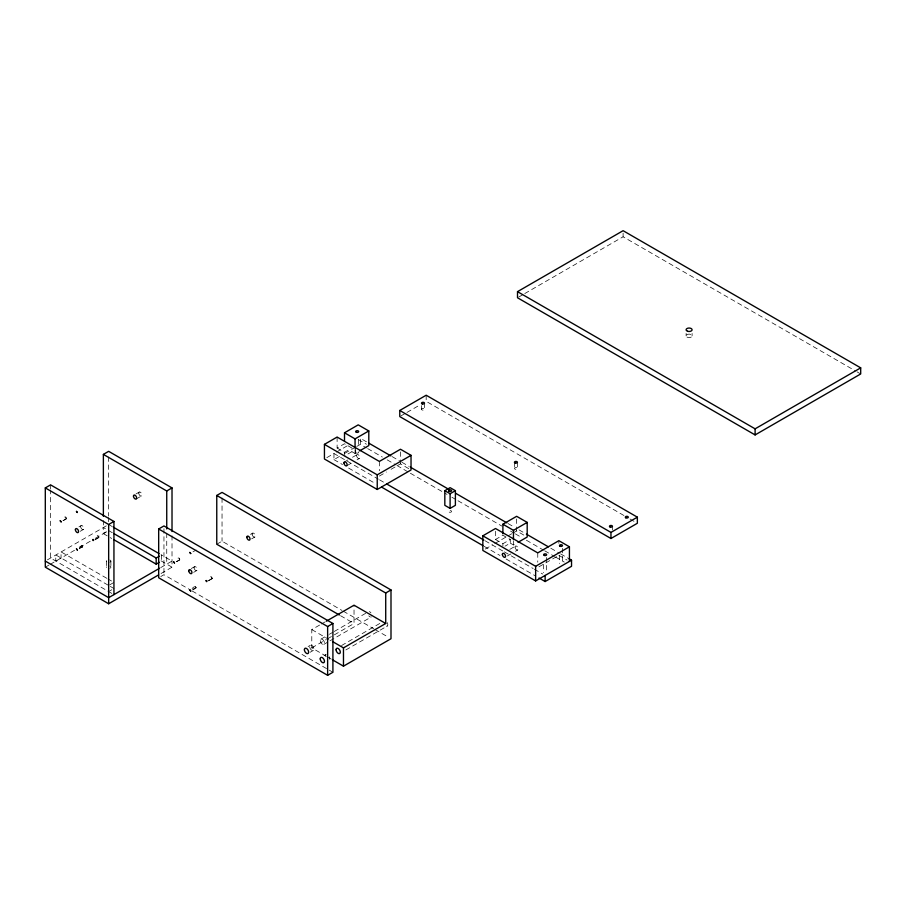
<?xml version="1.0" encoding="UTF-8"?>
<svg xmlns="http://www.w3.org/2000/svg" width="906" height="906" viewBox="0 0 906 906"><rect width="100%" height="100%" fill="white"/><g stroke="black" fill="none" stroke-linecap="round" stroke-linejoin="round"><path stroke-width="0.68" stroke-dasharray="4.53 3.4" d="M79.773 546.884C83.352 543.272 84.077 548.787 79.468 548.787M192.095 588.56C195.707 584.03 198.573 588.991 192.842 589.851M98.086 536.318C99.581 540.882 99.037 531.301 94.915 538.141M211.46 577.382C213.001 581.969 212.298 572.433 208.301 579.217M81.891 545.661L82.627 546.952M195.266 586.726L196.013 588.028M98.924 537.541L94.7 539.976M212.298 578.617L208.074 581.052M65.753 517.485C66.829 522.071 66.953 512.728 62.469 519.353M179.128 558.56C180.203 563.147 180.328 553.793 175.855 560.418M62.978 520.667L66.149 518.832M63.216 520.644L66.387 518.821M78.958 526.873L81.064 525.661M136.047 493.906L139.218 492.071M80.283 531.267L83.454 529.444M136.183 499.002L141.461 495.956M47.406 559.863L106.546 525.718M112.31 532.705L103.284 527.496L103.284 533.589L106.444 531.765M45.3 567.179L48.958 565.072M50.17 564.359L74.541 550.293M79.411 547.484L90.385 541.154M95.255 538.334L106.217 532.003M79.603 548.277L82.774 546.443M79.615 548.436L82.786 546.612M95.311 539.342L98.573 537.575M518.719 297.055L523.577 294.246M524.789 293.544L623.102 236.783L855.796 371.132M337.111 437.054L337.111 448.028L344.507 443.759L351.902 448.028L351.902 451.686L344.507 455.956M326.817 457.632L333.952 453.51L378.346 479.149M336.375 452.105L347.304 445.797M400.973 415.877L405.763 413.113M406.964 412.423L420.169 404.801M109.717 584.857L113.941 582.422M337.111 448.028L344.507 452.298L350.837 448.64M333.952 453.51L333.952 459.614L339.943 456.148M344.744 453.374L355.548 447.134M356.749 446.443L360.35 444.37L366.454 447.892M109.717 590.95L111.823 589.738M351.902 451.686L355.061 453.51L357.349 452.196M160.736 567.598L172.015 561.086L161.053 554.755M344.439 461.935L347.893 459.942M352.502 457.281L357.111 454.619M192.978 551.822L196.149 549.999M176.217 561.675L179.524 559.908M176.591 561.72L179.762 559.885M346.681 465.82L352.445 462.49M357.055 459.829L359.354 458.504M161.053 573.509L172.015 567.179L172.015 535.752M160.792 576.544L163.952 574.721L190.894 590.27M216.761 544.234L222.038 541.188L342.015 610.451M191.279 568.56L194.439 566.726M250.486 534.37L252.593 533.147M193.657 572.343L196.829 570.508M251.664 538.855L254.835 537.032M379.354 476.069L386.398 472.003M391.086 469.297L400.475 463.872L411.03 469.976M192.978 589.342L196.149 587.518M193.001 589.512L196.16 587.677M208.686 580.418L211.947 578.64M326.42 656.318L311.789 647.881L311.789 629.591L320.237 624.71M321.449 624.008L325.073 621.924M308.097 646.567L310.203 645.355M320.86 639.194L328.176 634.97M329.388 634.268L333.046 632.162M334.269 631.459L367.156 612.456M495.514 531.244L495.514 539.478L502.898 535.208L510.293 539.478L510.293 543.136L505.016 546.182M311.789 647.881L326.273 639.511M327.485 638.821L354.031 623.487L354.031 605.197M485.22 549.081L492.343 544.959M494.778 543.555L506.918 536.545M508.13 535.842L511.777 533.747M512.989 533.045L516.635 530.939L526.012 536.363M310.214 652.229L313.385 650.395M323.85 644.37L328.719 641.55M329.943 640.848L371.369 616.929M495.514 539.478L502.898 543.747L510.293 539.478M510.293 543.136L513.464 544.959L516.896 542.977M323.997 655.672L326.115 654.449A2.99 1.721 60 0 0 326.171 657.937M341.517 645.559L380.509 623.045M509.75 549.398L515.514 546.069M507.383 555.933L510.837 553.94M515.446 551.278L517.756 549.953M345.832 649.964L387.258 626.046M538.923 566.839L557.7 556.001M857.031 371.845L860.7 373.963M623.94 515.514L426.171 401.335L426.171 395.231M630.044 519.036L634.925 521.856M366.454 441.8L360.35 438.266L360.35 444.37M392.083 456.59L400.633 461.528M401.856 462.23L409.172 466.465M508.062 523.555L514.166 527.077M519.047 529.897L525.152 533.419M550.791 548.221L559.33 553.158M560.554 553.86L569.104 558.798M358.232 439.489L366.443 444.234M558.866 555.321L567.088 560.067M367.666 448.595L382.321 457.054M387.202 459.874L395.752 464.812M396.964 465.514L409.172 472.558M410.395 473.26L447.02 494.404M451.901 497.224L456.783 500.044M458.006 500.758L501.958 526.126M510.508 531.063L514.166 533.17M515.389 533.883L521.494 537.405M526.375 540.225L543.464 550.089M544.687 550.791L554.449 556.431M555.672 557.133L564.223 562.071M379.546 479.84L384.348 482.615M485.061 540.757L503.147 551.199M504.348 551.89L533.147 568.515M534.347 569.206L542.739 574.064M333.952 459.614L342.491 464.54M348.595 468.062L375.458 483.578M484.098 546.307L499.976 555.469M506.08 558.991L535.378 575.899M343.249 611.165L373.85 628.832M375.073 629.545L388.549 637.314M340.554 615.706L354.031 623.487M311.789 629.591L328.855 639.432M108.663 524.506L112.31 526.613M161.053 560.848L172.015 567.179M327.632 657.02L331.29 659.126M103.284 533.589L111.698 538.447M192.117 590.972L328.017 669.432M329.24 670.146L332.91 672.263M106.727 578.255L61.042 551.879L61.042 557.971L55.764 561.029L55.764 554.925L109.128 585.74M107.927 578.945L111.54 581.029M110.328 586.431L113.941 588.515M111.823 593.396L50.577 558.028L50.577 490.497M692.093 333.419L692.093 335.854M686.114 333.419L686.114 335.854M623.102 233.125L623.102 236.783M612.456 526.318L612.456 529.976M562.479 548.334L562.479 563.532M559.489 555.242L559.489 563.532M558.866 540.689L558.866 543.351M546.635 557.484L546.635 572.683M543.645 564.393L543.645 572.683M537.756 552.887L537.756 562.196M517.405 462.4L517.405 468.493A1.495 0.861 0 0 1 515.038 469.093A1.495 0.861 0 0 1 515.333 467.609A1.495 0.861 0 0 1 517.405 468.493M516.635 518.968L516.635 525.616M516.635 526.952L516.635 530.939M514.438 462.196L514.438 468.3M513.464 540.973L513.464 544.959M502.898 543.747L502.898 546.182M424.495 403.159L424.495 409.263A1.495 0.861 0 0 1 422.253 410.01A1.495 0.861 0 0 1 422.253 408.515A1.495 0.861 0 0 1 424.495 409.263M421.505 405.605L421.505 409.263M400.475 451.901L400.475 458.561M400.475 459.886L400.475 463.872M379.354 461.437L379.354 470.746M358.674 439.852L358.674 446.76M355.684 449.523L355.684 452.298M355.061 449.523L355.061 453.51M344.507 452.298L344.507 454.733M222.038 497.983L222.038 541.188M166.738 533.181L166.738 564.132M163.952 528.73L163.952 574.721M161.461 554.982L161.461 561.086M110.894 561.086L110.894 567.179M108.663 456.964L108.663 516.058M108.663 517.462L108.663 521.686M106.421 561.086L106.421 567.179M103.375 520.52L103.375 527.552M50.577 484.869L50.577 489.093M109.785 559.965A2.242 1.291 0 0 1 109.785 562.196M106.5 561.414A2.242 1.291 0 0 1 106.5 560.746M109.785 566.057A2.242 1.291 0 0 1 109.785 568.3M106.5 567.507A2.242 1.291 0 0 1 106.5 566.839M358.47 451.856A1.495 0.861 0 0 1 357.44 453.147A1.495 0.861 0 0 1 355.707 452.139A1.495 0.861 0 0 1 357.927 451.55M329.444 656.805A2.99 1.721 60 0 1 329.478 659.262M387.145 622.535A2.99 1.721 60 0 1 387.575 625.706A2.99 1.721 60 0 1 385.243 625.593M370.418 617.02A2.99 1.721 60 0 1 368.821 615.842M369.331 611.675A2.99 1.721 60 0 1 370.928 612.841M138.754 493.102A2.242 1.291 60 0 0 141.132 496.058A2.242 1.291 60 0 0 141.132 492.887A2.242 1.291 60 0 0 138.754 493.102M80.679 526.76A2.242 1.291 60 0 0 83.137 529.58A2.242 1.291 60 0 0 82.956 526.307A2.242 1.291 60 0 0 80.679 526.76M449.217 512.116A1.495 0.861 0 0 0 451.584 511.528A1.495 0.861 0 0 0 449.512 510.644A1.495 0.861 0 0 0 449.217 512.116M356.647 455.65A2.242 1.291 60 0 0 359.025 458.606A2.242 1.291 60 0 0 359.025 455.435A2.242 1.291 60 0 0 356.647 455.65M515.05 547.099A2.242 1.291 60 0 0 517.428 550.055A2.242 1.291 60 0 0 517.428 546.884A2.242 1.291 60 0 0 515.05 547.099M252.128 534.178A2.242 1.291 60 0 0 254.507 537.133A2.242 1.291 60 0 0 254.507 533.962A2.242 1.291 60 0 0 252.128 534.178M194.054 567.824A2.242 1.291 60 0 0 196.523 570.644A2.242 1.291 60 0 0 196.33 567.383A2.242 1.291 60 0 0 194.054 567.824M309.682 646.816A2.99 1.721 60 0 0 312.966 650.576A2.99 1.721 60 0 0 312.729 646.227A2.99 1.721 60 0 0 309.682 646.816M320.237 640.565A2.99 1.721 60 0 0 323.408 644.506A2.99 1.721 60 0 0 323.408 640.282A2.99 1.721 60 0 0 320.237 640.565M686.986 337.077A2.99 1.721 0 0 0 691.991 336.307A2.99 1.721 0 0 0 688.333 334.189A2.99 1.721 0 0 0 686.986 337.077"/><path stroke-width="1.36" d="M158.618 574.914L108.663 603.758L45.3 567.179L45.3 487.915L50.577 484.869L113.941 521.448L113.941 594.608M103.375 516.295L103.375 454.393L108.663 451.335L172.015 487.915L172.015 531.539M45.3 487.915L108.663 524.495L113.941 521.448M103.375 454.393L166.738 490.973L172.015 487.915M517.507 291.653L623.102 230.69L860.7 367.859L860.7 373.963L755.106 434.925L517.507 297.757L517.507 291.653L755.106 428.832L860.7 367.859M158.675 528.991L163.952 525.944L332.91 623.487L332.91 672.263L327.632 675.31L158.675 577.768L158.675 528.991L327.632 626.533L332.91 623.487M339.32 614.993L216.761 544.234L216.761 495.457L222.038 492.411L390.996 589.953L390.996 638.73L343.476 666.17L332.502 659.84M324.439 444.37L337.111 437.054L379.354 461.437L400.475 449.24L411.03 455.344L411.03 469.976L377.236 489.478L324.439 459.002L324.439 444.37L377.236 474.846L411.03 455.344M344.507 441.018L344.507 432.785L358.232 424.857L368.799 430.95L368.799 445.582L359.637 450.871M399.773 410.475L426.171 395.231L637.36 517.167L637.36 523.272L610.961 538.504L399.773 416.579L399.773 410.475L610.961 532.411L637.36 517.167M344.507 432.785L355.061 438.878L368.799 430.95M114.099 533.736L156.183 558.028L159.343 556.205M114.099 539.84L156.183 564.132L159.343 562.298M159.535 568.288L108.663 597.666L45.3 561.086M444.823 490.701L450.101 487.655L455.39 490.701L455.39 505.333L450.101 508.379L444.823 505.333L444.823 490.701L450.101 493.747L455.39 490.701M326.273 621.222L354.031 605.197L385.718 623.487L385.718 593L216.761 495.457M539.036 578.017L545.14 581.539L571.539 566.295L571.539 560.202L535.639 580.927L482.841 550.452L482.841 535.82L495.514 528.504L537.756 552.887L558.866 540.689L569.432 546.794L569.432 561.426M502.898 533.838L502.898 524.234L516.635 516.307L527.19 522.4L527.19 537.032L518.039 542.32M385.718 593L390.996 589.953M502.898 524.234L513.464 530.327L527.19 522.4M332.502 641.55L343.476 647.881L385.718 623.487M482.841 535.82L535.639 566.295L569.432 546.794M368.889 443.204L390.871 455.888M410.395 467.168L449.467 489.727M455.571 493.249L506.839 522.853M526.375 534.121L548.345 546.816M569.104 558.798L571.539 560.202M386.749 483.997L483.849 540.055M381.562 487.1L482.887 545.593M113.375 527.224L159.048 553.6M755.106 428.832L755.106 434.925M610.961 532.411L610.961 538.504M545.14 575.446L545.14 581.539M535.639 566.295L535.639 580.927M513.464 530.327L513.464 539.636M450.101 493.747L450.101 508.379M377.236 474.846L377.236 489.478M355.061 438.878L355.061 448.187M343.476 647.881L343.476 666.17M327.632 626.533L327.632 675.31M166.738 490.973L166.738 528.957M156.183 558.028L156.183 564.132M108.663 524.495L108.663 603.758M92.706 539.591C93.318 542.207 94.371 538.719 92.706 539.591M206.081 580.667C206.727 583.294 207.701 579.761 206.081 580.667M60.226 520.769L61.11 521.867L60.226 520.769M76.466 511.38L77.35 512.49L76.466 511.38M76.466 548.9L77.35 549.999L76.466 548.9M173.601 561.833L174.484 562.932L173.601 561.833M189.841 552.456L190.724 553.555L189.841 552.456M189.841 589.976L190.724 591.074L189.841 589.976M133.476 496.148A2.242 1.291 60 0 0 135.855 499.104A2.242 1.291 60 0 0 135.855 495.933A2.242 1.291 60 0 0 133.476 496.148M75.402 529.806A2.242 1.291 60 0 0 77.859 532.626A2.242 1.291 60 0 0 77.678 529.353A2.242 1.291 60 0 0 75.402 529.806M449.217 491.392A1.495 0.861 0 0 0 451.584 490.803A1.495 0.861 0 0 0 449.512 489.908A1.495 0.861 0 0 0 449.217 491.392M559.931 546.182A1.495 0.861 0 0 0 562.422 545.797A1.495 0.861 0 0 0 560.599 544.744A1.495 0.861 0 0 0 559.931 546.182M544.393 555.469A1.495 0.861 0 0 0 546.635 554.721A1.495 0.861 0 0 0 544.393 553.974A1.495 0.861 0 0 0 544.393 555.469M356.432 432.309A1.495 0.861 0 0 0 358.674 431.562A1.495 0.861 0 0 0 356.432 430.814A1.495 0.861 0 0 0 356.432 432.309M422.253 403.906A1.495 0.861 0 0 0 424.495 403.159A1.495 0.861 0 0 0 422.253 402.411A1.495 0.861 0 0 0 422.253 403.906M625.752 517.779A1.495 0.861 0 0 0 628.243 517.394A1.495 0.861 0 0 0 626.42 516.341A1.495 0.861 0 0 0 625.752 517.779M610.214 527.066A1.495 0.861 0 0 0 612.456 526.318A1.495 0.861 0 0 0 610.214 525.571A1.495 0.861 0 0 0 610.214 527.066M515.038 462.989A1.495 0.861 0 0 0 517.405 462.4A1.495 0.861 0 0 0 515.333 461.505A1.495 0.861 0 0 0 515.038 462.989M343.974 462.966A2.242 1.291 60 0 0 346.352 465.922A2.242 1.291 60 0 0 346.352 462.751A2.242 1.291 60 0 0 343.974 462.966M502.377 554.415A2.242 1.291 60 0 0 504.755 557.371A2.242 1.291 60 0 0 504.755 554.2A2.242 1.291 60 0 0 502.377 554.415M246.851 537.224A2.242 1.291 60 0 0 249.229 540.18A2.242 1.291 60 0 0 249.229 537.009A2.242 1.291 60 0 0 246.851 537.224M188.776 570.882A2.242 1.291 60 0 0 191.234 573.691A2.242 1.291 60 0 0 191.053 570.429A2.242 1.291 60 0 0 188.776 570.882M320.237 658.9A2.99 1.721 60 0 0 323.442 662.784A2.99 1.721 60 0 0 323.374 658.526A2.99 1.721 60 0 0 320.237 658.9M304.405 649.874A2.99 1.721 60 0 0 307.689 653.634A2.99 1.721 60 0 0 307.451 649.274A2.99 1.721 60 0 0 304.405 649.874M336.081 649.795A2.99 1.721 60 0 0 339.32 653.634A2.99 1.721 60 0 0 339.184 649.342A2.99 1.721 60 0 0 336.081 649.795M687.609 331.256A2.99 1.721 0 0 0 692.093 329.761A2.99 1.721 0 0 0 687.609 328.266A2.99 1.721 0 0 0 687.609 331.256"/></g></svg>
